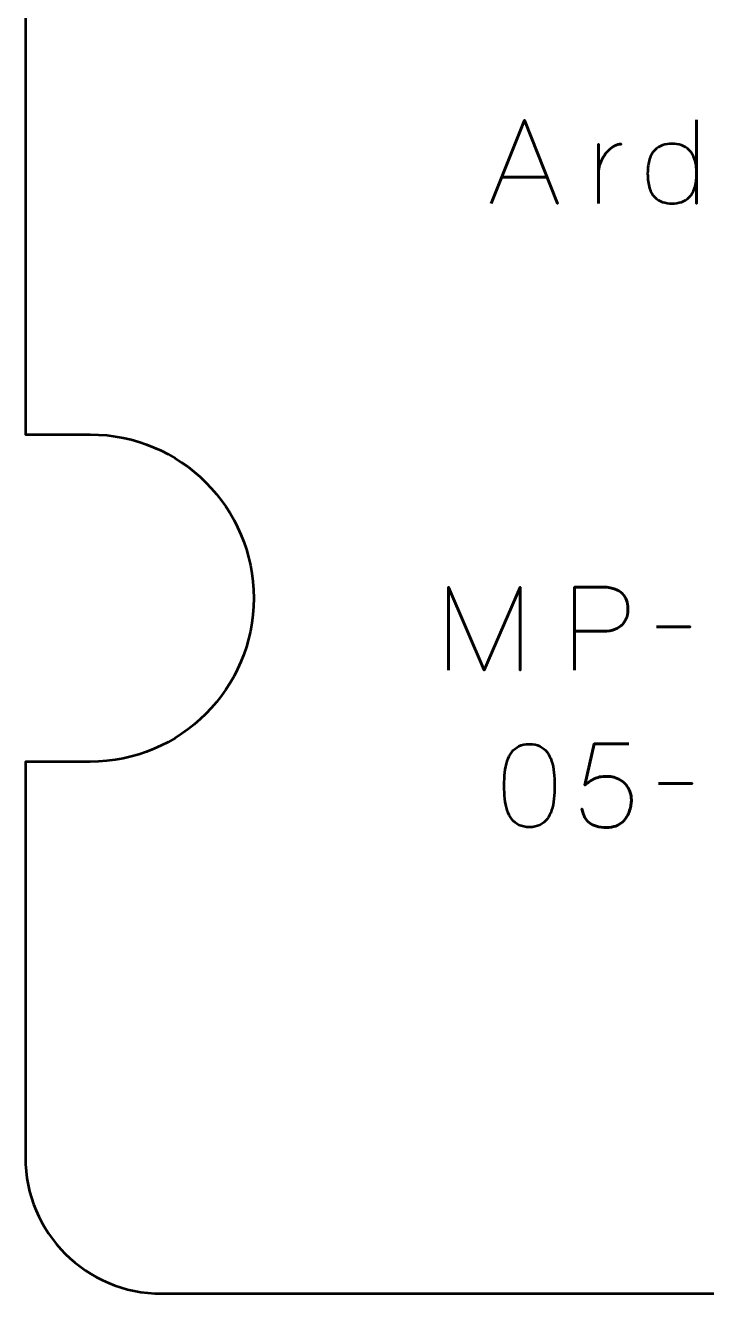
# Model space of a CAD drawing. Header units: centimetres. Extents: x -13.2 to -1.8, y -9.5 to -0.2.
# Drawn here: x -7.15 to -4.652, y -9.5 to -4.85 of the extents above; entities that cross this region are included whole.
import ezdxf

# ---------------------------------------------------------------- set-up
doc = ezdxf.new("R2010")
doc.units = ezdxf.units.CM
doc.header["$MEASUREMENT"] = 0
doc.layers.add('Layer 1', color=7, linetype='Continuous')

msp = doc.modelspace()

# ---------------------------------------------------------------- linework, layer by layer
at = {"layer": 'Layer 1', "lineweight": 53}
msp.add_open_spline([(-7.15003, -8.99995), (-7.15003, -8.99995), (-7.15003, -7.55), (-7.15003, -7.55), (-7.15003, -7.55), (-7.15003, -7.55), (-6.91251, -7.55), (-6.91251, -7.55), (-6.91251, -7.55), (-6.58119, -7.55), (-6.31251, -7.28131), (-6.31251, -6.95), (-6.31251, -6.95), (-6.31251, -6.61869), (-6.58119, -6.35), (-6.91251, -6.35), (-6.91251, -6.35), (-6.91251, -6.35), (-7.15003, -6.35), (-7.15003, -6.35), (-7.15003, -6.35), (-7.15003, -6.35), (-7.15003, -0.70005), (-7.15003, -0.70005), (-7.15003, -0.70005), (-7.15003, -0.42305), (-6.92694, -0.19995), (-6.64994, -0.19995), (-6.64994, -0.19995), (-6.64994, -0.19995), (-2.35008, -0.19995), (-2.35008, -0.19995), (-2.35008, -0.19995), (-2.07294, -0.19995), (-1.84998, -0.42305), (-1.84998, -0.70005), (-1.84998, -0.70005), (-1.84998, -0.70005), (-1.84998, -0.84998), (-1.84998, -0.84998), (-1.84998, -0.84998), (-1.84998, -0.84998), (-2.19998, -0.84998), (-2.19998, -0.84998), (-2.19998, -0.84998), (-2.19998, -0.84998), (-2.19998, -0.70005), (-2.19998, -0.70005), (-2.19998, -0.70005), (-2.19998, -0.70005), (-2.2401, -0.70005), (-2.2401, -0.70005), (-2.2401, -0.70005), (-2.26644, -0.65448), (-2.30442, -0.61649), (-2.34999, -0.59013), (-2.34999, -0.59013), (-2.34999, -0.59013), (-2.34999, -0.55005), (-2.34999, -0.55005), (-2.34999, -0.55005), (-2.34999, -0.55005), (-2.49369, -0.55005), (-2.49369, -0.55005), (-2.49369, -0.55005), (-2.49369, -0.55005), (-2.5, -0.54998), (-2.5, -0.54998), (-2.5, -0.54998), (-2.5, -0.54998), (-2.50631, -0.55005), (-2.50631, -0.55005), (-2.50631, -0.55005), (-2.50631, -0.55005), (-2.64999, -0.55005), (-2.64999, -0.55005), (-2.64999, -0.55005), (-2.64999, -0.55005), (-2.64999, -0.59014), (-2.64999, -0.59014), (-2.64999, -0.59014), (-2.64999, -0.59014), (-2.65451, -0.59282), (-2.65451, -0.59282), (-2.65451, -0.59282), (-2.65451, -0.59282), (-2.65605, -0.59374), (-2.65605, -0.59374), (-2.65605, -0.59374), (-2.65605, -0.59374), (-2.66152, -0.59716), (-2.66152, -0.59716), (-2.66152, -0.59716), (-2.66152, -0.59716), (-2.66167, -0.59726), (-2.66167, -0.59726), (-2.66167, -0.59726), (-2.66167, -0.59726), (-2.6626, -0.59786), (-2.6626, -0.59786), (-2.6626, -0.59786), (-2.6626, -0.59786), (-2.66737, -0.60101), (-2.66737, -0.60101), (-2.66737, -0.60101), (-2.66737, -0.60101), (-2.66771, -0.60123), (-2.66771, -0.60123), (-2.66771, -0.60123), (-2.66771, -0.60123), (-2.66875, -0.60194), (-2.66875, -0.60194), (-2.66875, -0.60194), (-2.66875, -0.60194), (-2.67279, -0.60474), (-2.67279, -0.60474), (-2.67279, -0.60474), (-2.67279, -0.60474), (-2.67364, -0.60534), (-2.67364, -0.60534), (-2.67364, -0.60534), (-2.67364, -0.60534), (-2.67479, -0.60617), (-2.67479, -0.60617), (-2.67479, -0.60617), (-2.67479, -0.60617), (-2.67876, -0.60907), (-2.67876, -0.60907), (-2.67876, -0.60907), (-2.67876, -0.60907), (-2.67947, -0.6096), (-2.67947, -0.6096), (-2.67947, -0.6096), (-2.67947, -0.6096), (-2.67963, -0.60972), (-2.67963, -0.60972), (-2.67963, -0.60972), (-2.67963, -0.60972), (-2.68514, -0.61394), (-2.68514, -0.61394), (-2.68514, -0.61394), (-2.68514, -0.61394), (-2.68528, -0.61405), (-2.68528, -0.61405), (-2.68528, -0.61405), (-2.68528, -0.61405), (-2.69036, -0.61814), (-2.69036, -0.61814), (-2.69036, -0.61814), (-2.69036, -0.61814), (-2.6908, -0.6185), (-2.6908, -0.6185), (-2.6908, -0.6185), (-2.6908, -0.6185), (-2.69097, -0.61864), (-2.69097, -0.61864), (-2.69097, -0.61864), (-2.69097, -0.61864), (-2.69599, -0.62288), (-2.69599, -0.62288), (-2.69599, -0.62288), (-2.69599, -0.62288), (-2.69631, -0.62315), (-2.69631, -0.62315), (-2.69631, -0.62315), (-2.69631, -0.62315), (-2.69678, -0.62356), (-2.69678, -0.62356), (-2.69678, -0.62356), (-2.69678, -0.62356), (-2.7015, -0.62775), (-2.7015, -0.62775), (-2.7015, -0.62775), (-2.7015, -0.62775), (-2.70169, -0.62793), (-2.70169, -0.62793), (-2.70169, -0.62793), (-2.70344, -0.62951), (-2.70517, -0.63113), (-2.70688, -0.63276), (-2.70688, -0.63276), (-2.70688, -0.63276), (-2.70696, -0.63284), (-2.70696, -0.63284), (-2.70696, -0.63284), (-2.70696, -0.63284), (-2.71211, -0.63787), (-2.71211, -0.63787), (-2.71211, -0.63787), (-2.71211, -0.63787), (-2.71214, -0.63789), (-2.71214, -0.63789), (-2.71214, -0.63789), (-2.71383, -0.63958), (-2.71549, -0.64129), (-2.71714, -0.64302), (-2.71714, -0.64302), (-2.71714, -0.64302), (-2.71728, -0.64316), (-2.71728, -0.64316), (-2.71728, -0.64316), (-2.72053, -0.64657), (-2.72371, -0.65006), (-2.7268, -0.65363), (-2.7268, -0.65363), (-2.7268, -0.65363), (-2.72683, -0.65367), (-2.72683, -0.65367), (-2.72683, -0.65367), (-2.72683, -0.65367), (-2.72716, -0.65405), (-2.72716, -0.65405), (-2.72716, -0.65405), (-2.73945, -0.66828), (-2.75042, -0.68368), (-2.75989, -0.70005), (-2.75989, -0.70005), (-2.75989, -0.70005), (-2.79999, -0.70005), (-2.79999, -0.70005), (-2.79999, -0.70005), (-2.79999, -0.70005), (-2.79999, -0.84843), (-2.79999, -0.84843), (-2.79999, -0.84843), (-2.79999, -0.84843), (-2.80001, -0.84998), (-2.80001, -0.84998), (-2.80001, -0.84998), (-2.80001, -0.84998), (-2.8, -0.85075), (-2.8, -0.85075), (-2.8, -0.85075), (-2.8, -0.85075), (-2.8, -1.28878), (-2.8, -1.28878), (-2.8, -1.28878), (-3.02646, -1.37459), (-3.18751, -1.59351), (-3.18751, -1.85), (-3.18751, -1.85), (-3.18751, -2.18131), (-2.91883, -2.45), (-2.58751, -2.45), (-2.58751, -2.45), (-2.58751, -2.45), (-1.84998, -2.45), (-1.84998, -2.45), (-1.84998, -2.45), (-1.84998, -2.45), (-1.84998, -6.4615), (-1.84998, -6.4615), (-1.84998, -6.4615), (-1.84998, -6.4615), (-2.03301, -6.4615), (-2.03301, -6.4615), (-2.03301, -6.4615), (-2.36433, -6.4615), (-2.63301, -6.73019), (-2.63301, -7.0615), (-2.63301, -7.0615), (-2.63301, -7.39281), (-2.36433, -7.6615), (-2.03301, -7.6615), (-2.03301, -7.6615), (-2.03301, -7.6615), (-1.84998, -7.6615), (-1.84998, -7.6615), (-1.84998, -7.6615), (-1.84998, -7.6615), (-1.84998, -8.99995), (-1.84998, -8.99995), (-1.84998, -8.99995), (-1.84998, -9.27695), (-2.07294, -9.50005), (-2.35008, -9.50005), (-2.35008, -9.50005), (-2.35008, -9.50005), (-6.64994, -9.50005), (-6.64994, -9.50005), (-6.64994, -9.50005), (-6.92694, -9.50005), (-7.15003, -9.27695), (-7.15003, -8.99995)], degree=3, knots=[0, 0, 0, 0, 0.0140845, 0.0140845, 0.0140845, 0.0140845, 0.028169, 0.028169, 0.028169, 0.028169, 0.0422535, 0.0422535, 0.0422535, 0.0422535, 0.056338, 0.056338, 0.056338, 0.056338, 0.0704225, 0.0704225, 0.0704225, 0.0704225, 0.084507, 0.084507, 0.084507, 0.084507, 0.0985915, 0.0985915, 0.0985915, 0.0985915, 0.1126761, 0.1126761, 0.1126761, 0.1126761, 0.1267606, 0.1267606, 0.1267606, 0.1267606, 0.1408451, 0.1408451, 0.1408451, 0.1408451, 0.1549296, 0.1549296, 0.1549296, 0.1549296, 0.1690141, 0.1690141, 0.1690141, 0.1690141, 0.1830986, 0.1830986, 0.1830986, 0.1830986, 0.1971831, 0.1971831, 0.1971831, 0.1971831, 0.2112676, 0.2112676, 0.2112676, 0.2112676, 0.2253521, 0.2253521, 0.2253521, 0.2253521, 0.2394366, 0.2394366, 0.2394366, 0.2394366, 0.2535211, 0.2535211, 0.2535211, 0.2535211, 0.2676056, 0.2676056, 0.2676056, 0.2676056, 0.2816901, 0.2816901, 0.2816901, 0.2816901, 0.2957746, 0.2957746, 0.2957746, 0.2957746, 0.3098592, 0.3098592, 0.3098592, 0.3098592, 0.3239437, 0.3239437, 0.3239437, 0.3239437, 0.3380282, 0.3380282, 0.3380282, 0.3380282, 0.3521127, 0.3521127, 0.3521127, 0.3521127, 0.3661972, 0.3661972, 0.3661972, 0.3661972, 0.3802817, 0.3802817, 0.3802817, 0.3802817, 0.3943662, 0.3943662, 0.3943662, 0.3943662, 0.4084507, 0.4084507, 0.4084507, 0.4084507, 0.4225352, 0.4225352, 0.4225352, 0.4225352, 0.4366197, 0.4366197, 0.4366197, 0.4366197, 0.4507042, 0.4507042, 0.4507042, 0.4507042, 0.4647887, 0.4647887, 0.4647887, 0.4647887, 0.4788732, 0.4788732, 0.4788732, 0.4788732, 0.4929577, 0.4929577, 0.4929577, 0.4929577, 0.5070423, 0.5070423, 0.5070423, 0.5070423, 0.5211268, 0.5211268, 0.5211268, 0.5211268, 0.5352113, 0.5352113, 0.5352113, 0.5352113, 0.5492958, 0.5492958, 0.5492958, 0.5492958, 0.5633803, 0.5633803, 0.5633803, 0.5633803, 0.5774648, 0.5774648, 0.5774648, 0.5774648, 0.5915493, 0.5915493, 0.5915493, 0.5915493, 0.6056338, 0.6056338, 0.6056338, 0.6056338, 0.6197183, 0.6197183, 0.6197183, 0.6197183, 0.6338028, 0.6338028, 0.6338028, 0.6338028, 0.6478873, 0.6478873, 0.6478873, 0.6478873, 0.6619718, 0.6619718, 0.6619718, 0.6619718, 0.6760563, 0.6760563, 0.6760563, 0.6760563, 0.6901408, 0.6901408, 0.6901408, 0.6901408, 0.7042254, 0.7042254, 0.7042254, 0.7042254, 0.7183099, 0.7183099, 0.7183099, 0.7183099, 0.7323944, 0.7323944, 0.7323944, 0.7323944, 0.7464789, 0.7464789, 0.7464789, 0.7464789, 0.7605634, 0.7605634, 0.7605634, 0.7605634, 0.7746479, 0.7746479, 0.7746479, 0.7746479, 0.7887324, 0.7887324, 0.7887324, 0.7887324, 0.8028169, 0.8028169, 0.8028169, 0.8028169, 0.8169014, 0.8169014, 0.8169014, 0.8169014, 0.8309859, 0.8309859, 0.8309859, 0.8309859, 0.8450704, 0.8450704, 0.8450704, 0.8450704, 0.8591549, 0.8591549, 0.8591549, 0.8591549, 0.8732394, 0.8732394, 0.8732394, 0.8732394, 0.8873239, 0.8873239, 0.8873239, 0.8873239, 0.9014085, 0.9014085, 0.9014085, 0.9014085, 0.915493, 0.915493, 0.915493, 0.915493, 0.9295775, 0.9295775, 0.9295775, 0.9295775, 0.943662, 0.943662, 0.943662, 0.943662, 0.9577465, 0.9577465, 0.9577465, 0.9577465, 0.971831, 0.971831, 0.971831, 0.971831, 0.9859155, 0.9859155, 0.9859155, 0.9859155, 1, 1, 1, 1], dxfattribs=at)
at = {"layer": 'Layer 1', "color": 5, "lineweight": 53}
for points, knots in [([(-5.44171, -5.50286), (-5.44171, -5.50286), (-5.32064, -5.19764), (-5.32064, -5.19764), (-5.32064, -5.19764), (-5.32064, -5.19764), (-5.19914, -5.50286), (-5.19914, -5.50286), (-5.19914, -5.50286), (-5.19914, -5.50286), (-5.32064, -5.19764), (-5.32064, -5.19764), (-5.32064, -5.19764), (-5.32064, -5.19764), (-5.44171, -5.50286), (-5.44171, -5.50286)], [0, 0, 0, 0, 0.25, 0.25, 0.25, 0.25, 0.5, 0.5, 0.5, 0.5, 0.75, 0.75, 0.75, 0.75, 1, 1, 1, 1]), ([(-4.68903, -5.19679), (-4.68903, -5.19679), (-4.68903, -5.50286), (-4.68903, -5.50286), (-4.68903, -5.50286), (-4.68903, -5.50286), (-4.68903, -5.19679), (-4.68903, -5.19679)], [0, 0, 0, 0, 0.5, 0.5, 0.5, 0.5, 1, 1, 1, 1]), ([(-5.04886, -5.39195), (-5.04907, -5.38214), (-5.04759, -5.37219), (-5.04449, -5.36217), (-5.04449, -5.36217), (-5.04138, -5.35215), (-5.03708, -5.34256), (-5.03157, -5.33339), (-5.03157, -5.33339), (-5.026, -5.32421), (-5.01965, -5.3161), (-5.01245, -5.3089), (-5.01245, -5.3089), (-5.00533, -5.30171), (-4.99771, -5.29606), (-4.98974, -5.2919), (-4.98974, -5.2919), (-4.98176, -5.28774), (-4.97386, -5.28569), (-4.96589, -5.28569), (-4.96589, -5.28569), (-4.97386, -5.28569), (-4.98176, -5.28774), (-4.98974, -5.2919), (-4.98974, -5.2919), (-4.99771, -5.29606), (-5.00533, -5.30171), (-5.01245, -5.3089), (-5.01245, -5.3089), (-5.01965, -5.3161), (-5.026, -5.32421), (-5.03157, -5.33339), (-5.03157, -5.33339), (-5.03708, -5.34256), (-5.04138, -5.35215), (-5.04449, -5.36217), (-5.04449, -5.36217), (-5.04759, -5.37219), (-5.04907, -5.38214), (-5.04886, -5.39195)], [0, 0, 0, 0, 0.1, 0.1, 0.1, 0.1, 0.2, 0.2, 0.2, 0.2, 0.3, 0.3, 0.3, 0.3, 0.4, 0.4, 0.4, 0.4, 0.5, 0.5, 0.5, 0.5, 0.6, 0.6, 0.6, 0.6, 0.7, 0.7, 0.7, 0.7, 0.8, 0.8, 0.8, 0.8, 0.9, 0.9, 0.9, 0.9, 1, 1, 1, 1]), ([(-5.04886, -5.50286), (-5.04886, -5.50286), (-5.04886, -5.28569), (-5.04886, -5.28569), (-5.04886, -5.28569), (-5.04886, -5.28569), (-5.04886, -5.50286), (-5.04886, -5.50286)], [0, 0, 0, 0, 0.5, 0.5, 0.5, 0.5, 1, 1, 1, 1]), ([(-4.7792, -5.28442), (-4.76685, -5.28435), (-4.75528, -5.28604), (-4.74448, -5.28957), (-4.74448, -5.28957), (-4.73369, -5.2931), (-4.72416, -5.29903), (-4.71591, -5.30728), (-4.71591, -5.30728), (-4.70765, -5.31554), (-4.70123, -5.32675), (-4.69658, -5.34087), (-4.69658, -5.34087), (-4.69192, -5.35498), (-4.68952, -5.37254), (-4.68945, -5.39364), (-4.68945, -5.39364), (-4.68952, -5.41474), (-4.69192, -5.4323), (-4.69658, -5.44642), (-4.69658, -5.44642), (-4.70123, -5.46053), (-4.70765, -5.47175), (-4.71591, -5.48), (-4.71591, -5.48), (-4.72416, -5.48826), (-4.73369, -5.49418), (-4.74448, -5.49771), (-4.74448, -5.49771), (-4.75528, -5.50124), (-4.76685, -5.50293), (-4.7792, -5.50286), (-4.7792, -5.50286), (-4.79154, -5.50293), (-4.80312, -5.50124), (-4.81384, -5.49771), (-4.81384, -5.49771), (-4.82464, -5.49418), (-4.83409, -5.48826), (-4.84227, -5.48), (-4.84227, -5.48), (-4.85046, -5.47175), (-4.85688, -5.46053), (-4.86146, -5.44642), (-4.86146, -5.44642), (-4.86612, -5.4323), (-4.86845, -5.41474), (-4.86852, -5.39364), (-4.86852, -5.39364), (-4.86845, -5.37254), (-4.86612, -5.35498), (-4.86146, -5.34087), (-4.86146, -5.34087), (-4.85688, -5.32675), (-4.85046, -5.31554), (-4.84227, -5.30728), (-4.84227, -5.30728), (-4.83409, -5.29903), (-4.82464, -5.2931), (-4.81384, -5.28957), (-4.81384, -5.28957), (-4.80312, -5.28604), (-4.79154, -5.28435), (-4.7792, -5.28442)], [0, 0, 0, 0, 0.0625, 0.0625, 0.0625, 0.0625, 0.125, 0.125, 0.125, 0.125, 0.1875, 0.1875, 0.1875, 0.1875, 0.25, 0.25, 0.25, 0.25, 0.3125, 0.3125, 0.3125, 0.3125, 0.375, 0.375, 0.375, 0.375, 0.4375, 0.4375, 0.4375, 0.4375, 0.5, 0.5, 0.5, 0.5, 0.5625, 0.5625, 0.5625, 0.5625, 0.625, 0.625, 0.625, 0.625, 0.6875, 0.6875, 0.6875, 0.6875, 0.75, 0.75, 0.75, 0.75, 0.8125, 0.8125, 0.8125, 0.8125, 0.875, 0.875, 0.875, 0.875, 0.9375, 0.9375, 0.9375, 0.9375, 1, 1, 1, 1]), ([(-4.7792, -5.28442), (-4.76685, -5.28435), (-4.75528, -5.28604), (-4.74448, -5.28957), (-4.74448, -5.28957), (-4.73369, -5.2931), (-4.72416, -5.29903), (-4.71591, -5.30728), (-4.71591, -5.30728), (-4.70765, -5.31554), (-4.70123, -5.32675), (-4.69658, -5.34087), (-4.69658, -5.34087), (-4.69192, -5.35498), (-4.68952, -5.37254), (-4.68945, -5.39364), (-4.68945, -5.39364), (-4.68952, -5.41474), (-4.69192, -5.4323), (-4.69658, -5.44642), (-4.69658, -5.44642), (-4.70123, -5.46053), (-4.70765, -5.47175), (-4.71591, -5.48), (-4.71591, -5.48), (-4.72416, -5.48826), (-4.73369, -5.49418), (-4.74448, -5.49771), (-4.74448, -5.49771), (-4.75528, -5.50124), (-4.76685, -5.50293), (-4.7792, -5.50286), (-4.7792, -5.50286), (-4.79154, -5.50293), (-4.80312, -5.50124), (-4.81384, -5.49771), (-4.81384, -5.49771), (-4.82464, -5.49418), (-4.83409, -5.48826), (-4.84227, -5.48), (-4.84227, -5.48), (-4.85046, -5.47175), (-4.85688, -5.46053), (-4.86146, -5.44642), (-4.86146, -5.44642), (-4.86612, -5.4323), (-4.86845, -5.41474), (-4.86852, -5.39364), (-4.86852, -5.39364), (-4.86845, -5.37254), (-4.86612, -5.35498), (-4.86146, -5.34087), (-4.86146, -5.34087), (-4.85688, -5.32675), (-4.85046, -5.31554), (-4.84227, -5.30728), (-4.84227, -5.30728), (-4.83409, -5.29903), (-4.82464, -5.2931), (-4.81384, -5.28957), (-4.81384, -5.28957), (-4.80312, -5.28604), (-4.79154, -5.28435), (-4.7792, -5.28442)], [0, 0, 0, 0, 0.0625, 0.0625, 0.0625, 0.0625, 0.125, 0.125, 0.125, 0.125, 0.1875, 0.1875, 0.1875, 0.1875, 0.25, 0.25, 0.25, 0.25, 0.3125, 0.3125, 0.3125, 0.3125, 0.375, 0.375, 0.375, 0.375, 0.4375, 0.4375, 0.4375, 0.4375, 0.5, 0.5, 0.5, 0.5, 0.5625, 0.5625, 0.5625, 0.5625, 0.625, 0.625, 0.625, 0.625, 0.6875, 0.6875, 0.6875, 0.6875, 0.75, 0.75, 0.75, 0.75, 0.8125, 0.8125, 0.8125, 0.8125, 0.875, 0.875, 0.875, 0.875, 0.9375, 0.9375, 0.9375, 0.9375, 1, 1, 1, 1]), ([(-5.40361, -5.40676), (-5.40361, -5.40676), (-5.23767, -5.40676), (-5.23767, -5.40676), (-5.23767, -5.40676), (-5.23767, -5.40676), (-5.40361, -5.40676), (-5.40361, -5.40676)], [0, 0, 0, 0, 0.5, 0.5, 0.5, 0.5, 1, 1, 1, 1]), ([(-5.59899, -7.21453), (-5.59899, -7.21453), (-5.59899, -6.90931), (-5.59899, -6.90931), (-5.59899, -6.90931), (-5.59899, -6.90931), (-5.46776, -7.21453), (-5.46776, -7.21453), (-5.46776, -7.21453), (-5.46776, -7.21453), (-5.3361, -6.90931), (-5.3361, -6.90931), (-5.3361, -6.90931), (-5.3361, -6.90931), (-5.3361, -7.21453), (-5.3361, -7.21453), (-5.3361, -7.21453), (-5.3361, -7.21453), (-5.3361, -6.90931), (-5.3361, -6.90931), (-5.3361, -6.90931), (-5.3361, -6.90931), (-5.46776, -7.21453), (-5.46776, -7.21453), (-5.46776, -7.21453), (-5.46776, -7.21453), (-5.59899, -6.90931), (-5.59899, -6.90931), (-5.59899, -6.90931), (-5.59899, -6.90931), (-5.59899, -7.21453), (-5.59899, -7.21453)], [0, 0, 0, 0, 0.125, 0.125, 0.125, 0.125, 0.25, 0.25, 0.25, 0.25, 0.375, 0.375, 0.375, 0.375, 0.5, 0.5, 0.5, 0.5, 0.625, 0.625, 0.625, 0.625, 0.75, 0.75, 0.75, 0.75, 0.875, 0.875, 0.875, 0.875, 1, 1, 1, 1]), ([(-5.13629, -7.21453), (-5.13629, -7.21453), (-5.13629, -6.90931), (-5.13629, -6.90931), (-5.13629, -6.90931), (-5.13629, -6.90931), (-5.03892, -6.90931), (-5.03892, -6.90931), (-5.03892, -6.90931), (-5.01945, -6.90938), (-5.00344, -6.91157), (-4.99081, -6.9158), (-4.99081, -6.9158), (-4.97825, -6.91996), (-4.96837, -6.92575), (-4.96124, -6.93309), (-4.96124, -6.93309), (-4.95412, -6.94035), (-4.94904, -6.94868), (-4.94593, -6.95806), (-4.94593, -6.95806), (-4.9429, -6.96745), (-4.94114, -6.97725), (-4.94071, -6.98763), (-4.94071, -6.98763), (-4.94022, -6.998), (-4.94142, -7.00816), (-4.94424, -7.01803), (-4.94424, -7.01803), (-4.94713, -7.02791), (-4.952, -7.03687), (-4.95899, -7.04492), (-4.95899, -7.04492), (-4.9659, -7.05296), (-4.97528, -7.05938), (-4.98707, -7.06411), (-4.98707, -7.06411), (-4.99885, -7.0689), (-5.01345, -7.0713), (-5.03088, -7.07144), (-5.03088, -7.07144), (-5.03088, -7.07144), (-5.13629, -7.07144), (-5.13629, -7.07144), (-5.13629, -7.07144), (-5.13629, -7.07144), (-5.03088, -7.07144), (-5.03088, -7.07144), (-5.03088, -7.07144), (-5.01381, -7.0713), (-4.99934, -7.0689), (-4.98763, -7.06411), (-4.98763, -7.06411), (-4.97585, -7.05938), (-4.96646, -7.05296), (-4.95941, -7.04492), (-4.95941, -7.04492), (-4.95242, -7.03687), (-4.94741, -7.02791), (-4.94445, -7.01803), (-4.94445, -7.01803), (-4.94149, -7.00816), (-4.94022, -6.998), (-4.94071, -6.98763), (-4.94071, -6.98763), (-4.94114, -6.97725), (-4.9429, -6.96745), (-4.94607, -6.95806), (-4.94607, -6.95806), (-4.94918, -6.94868), (-4.9544, -6.94035), (-4.96153, -6.93309), (-4.96153, -6.93309), (-4.96872, -6.92575), (-4.9786, -6.91996), (-4.99116, -6.9158), (-4.99116, -6.9158), (-5.00379, -6.91157), (-5.01966, -6.90938), (-5.03892, -6.90931), (-5.03892, -6.90931), (-5.03892, -6.90931), (-5.13629, -6.90931), (-5.13629, -6.90931), (-5.13629, -6.90931), (-5.13629, -6.90931), (-5.13629, -7.21453), (-5.13629, -7.21453)], [0, 0, 0, 0, 0.0454545, 0.0454545, 0.0454545, 0.0454545, 0.0909091, 0.0909091, 0.0909091, 0.0909091, 0.1363636, 0.1363636, 0.1363636, 0.1363636, 0.1818182, 0.1818182, 0.1818182, 0.1818182, 0.2272727, 0.2272727, 0.2272727, 0.2272727, 0.2727273, 0.2727273, 0.2727273, 0.2727273, 0.3181818, 0.3181818, 0.3181818, 0.3181818, 0.3636364, 0.3636364, 0.3636364, 0.3636364, 0.4090909, 0.4090909, 0.4090909, 0.4090909, 0.4545455, 0.4545455, 0.4545455, 0.4545455, 0.5, 0.5, 0.5, 0.5, 0.5454545, 0.5454545, 0.5454545, 0.5454545, 0.5909091, 0.5909091, 0.5909091, 0.5909091, 0.6363636, 0.6363636, 0.6363636, 0.6363636, 0.6818182, 0.6818182, 0.6818182, 0.6818182, 0.7272727, 0.7272727, 0.7272727, 0.7272727, 0.7727273, 0.7727273, 0.7727273, 0.7727273, 0.8181818, 0.8181818, 0.8181818, 0.8181818, 0.8636364, 0.8636364, 0.8636364, 0.8636364, 0.9090909, 0.9090909, 0.9090909, 0.9090909, 0.9545455, 0.9545455, 0.9545455, 0.9545455, 1, 1, 1, 1]), ([(-4.83573, -7.05493), (-4.83573, -7.05493), (-4.71254, -7.05493), (-4.71254, -7.05493), (-4.71254, -7.05493), (-4.71254, -7.05493), (-4.83573, -7.05493), (-4.83573, -7.05493)], [0, 0, 0, 0, 0.5, 0.5, 0.5, 0.5, 1, 1, 1, 1]), ([(-5.30201, -7.78984), (-5.2872, -7.78977), (-5.27443, -7.78716), (-5.26377, -7.78208), (-5.26377, -7.78208), (-5.25319, -7.777), (-5.24437, -7.76973), (-5.23732, -7.76049), (-5.23732, -7.76049), (-5.23033, -7.75118), (-5.22483, -7.74017), (-5.22074, -7.72747), (-5.22074, -7.72747), (-5.21671, -7.71477), (-5.21382, -7.70087), (-5.2122, -7.68563), (-5.2122, -7.68563), (-5.2105, -7.67039), (-5.20966, -7.65437), (-5.20973, -7.63744), (-5.20973, -7.63744), (-5.20966, -7.62058), (-5.2105, -7.60456), (-5.2122, -7.58939), (-5.2122, -7.58939), (-5.21382, -7.57422), (-5.21671, -7.56025), (-5.22074, -7.54755), (-5.22074, -7.54755), (-5.22483, -7.53492), (-5.23033, -7.52392), (-5.23732, -7.51453), (-5.23732, -7.51453), (-5.24437, -7.50522), (-5.25319, -7.49795), (-5.26377, -7.49287), (-5.26377, -7.49287), (-5.27443, -7.48772), (-5.2872, -7.48511), (-5.30201, -7.48504), (-5.30201, -7.48504), (-5.31683, -7.48511), (-5.3296, -7.48772), (-5.34026, -7.49287), (-5.34026, -7.49287), (-5.35084, -7.49795), (-5.35966, -7.50522), (-5.36671, -7.51453), (-5.36671, -7.51453), (-5.3737, -7.52392), (-5.3792, -7.53492), (-5.38329, -7.54755), (-5.38329, -7.54755), (-5.38732, -7.56025), (-5.39021, -7.57422), (-5.39183, -7.58939), (-5.39183, -7.58939), (-5.39352, -7.60456), (-5.39437, -7.62058), (-5.3943, -7.63744), (-5.3943, -7.63744), (-5.39437, -7.65437), (-5.39352, -7.67039), (-5.39183, -7.68563), (-5.39183, -7.68563), (-5.39021, -7.70087), (-5.38732, -7.71477), (-5.38329, -7.72747), (-5.38329, -7.72747), (-5.3792, -7.74017), (-5.3737, -7.75118), (-5.36671, -7.76049), (-5.36671, -7.76049), (-5.35966, -7.76973), (-5.35084, -7.777), (-5.34026, -7.78208), (-5.34026, -7.78208), (-5.3296, -7.78716), (-5.31683, -7.78977), (-5.30201, -7.78984)], [0, 0, 0, 0, 0.05, 0.05, 0.05, 0.05, 0.1, 0.1, 0.1, 0.1, 0.15, 0.15, 0.15, 0.15, 0.2, 0.2, 0.2, 0.2, 0.25, 0.25, 0.25, 0.25, 0.3, 0.3, 0.3, 0.3, 0.35, 0.35, 0.35, 0.35, 0.4, 0.4, 0.4, 0.4, 0.45, 0.45, 0.45, 0.45, 0.5, 0.5, 0.5, 0.5, 0.55, 0.55, 0.55, 0.55, 0.6, 0.6, 0.6, 0.6, 0.65, 0.65, 0.65, 0.65, 0.7, 0.7, 0.7, 0.7, 0.75, 0.75, 0.75, 0.75, 0.8, 0.8, 0.8, 0.8, 0.85, 0.85, 0.85, 0.85, 0.9, 0.9, 0.9, 0.9, 0.95, 0.95, 0.95, 0.95, 1, 1, 1, 1]), ([(-5.30201, -7.78984), (-5.2872, -7.78977), (-5.27443, -7.78716), (-5.26377, -7.78208), (-5.26377, -7.78208), (-5.25319, -7.777), (-5.24437, -7.76973), (-5.23732, -7.76049), (-5.23732, -7.76049), (-5.23033, -7.75118), (-5.22483, -7.74017), (-5.22074, -7.72747), (-5.22074, -7.72747), (-5.21671, -7.71477), (-5.21382, -7.70087), (-5.2122, -7.68563), (-5.2122, -7.68563), (-5.2105, -7.67039), (-5.20966, -7.65437), (-5.20973, -7.63744), (-5.20973, -7.63744), (-5.20966, -7.62058), (-5.2105, -7.60456), (-5.2122, -7.58939), (-5.2122, -7.58939), (-5.21382, -7.57422), (-5.21671, -7.56025), (-5.22074, -7.54755), (-5.22074, -7.54755), (-5.22483, -7.53492), (-5.23033, -7.52392), (-5.23732, -7.51453), (-5.23732, -7.51453), (-5.24437, -7.50522), (-5.25319, -7.49795), (-5.26377, -7.49287), (-5.26377, -7.49287), (-5.27443, -7.48772), (-5.2872, -7.48511), (-5.30201, -7.48504), (-5.30201, -7.48504), (-5.31683, -7.48511), (-5.3296, -7.48772), (-5.34026, -7.49287), (-5.34026, -7.49287), (-5.35084, -7.49795), (-5.35966, -7.50522), (-5.36671, -7.51453), (-5.36671, -7.51453), (-5.3737, -7.52392), (-5.3792, -7.53492), (-5.38329, -7.54755), (-5.38329, -7.54755), (-5.38732, -7.56025), (-5.39021, -7.57422), (-5.39183, -7.58939), (-5.39183, -7.58939), (-5.39352, -7.60456), (-5.39437, -7.62058), (-5.3943, -7.63744), (-5.3943, -7.63744), (-5.39437, -7.65437), (-5.39352, -7.67039), (-5.39183, -7.68563), (-5.39183, -7.68563), (-5.39021, -7.70087), (-5.38732, -7.71477), (-5.38329, -7.72747), (-5.38329, -7.72747), (-5.3792, -7.74017), (-5.3737, -7.75118), (-5.36671, -7.76049), (-5.36671, -7.76049), (-5.35966, -7.76973), (-5.35084, -7.777), (-5.34026, -7.78208), (-5.34026, -7.78208), (-5.3296, -7.78716), (-5.31683, -7.78977), (-5.30201, -7.78984)], [0, 0, 0, 0, 0.05, 0.05, 0.05, 0.05, 0.1, 0.1, 0.1, 0.1, 0.15, 0.15, 0.15, 0.15, 0.2, 0.2, 0.2, 0.2, 0.25, 0.25, 0.25, 0.25, 0.3, 0.3, 0.3, 0.3, 0.35, 0.35, 0.35, 0.35, 0.4, 0.4, 0.4, 0.4, 0.45, 0.45, 0.45, 0.45, 0.5, 0.5, 0.5, 0.5, 0.55, 0.55, 0.55, 0.55, 0.6, 0.6, 0.6, 0.6, 0.65, 0.65, 0.65, 0.65, 0.7, 0.7, 0.7, 0.7, 0.75, 0.75, 0.75, 0.75, 0.8, 0.8, 0.8, 0.8, 0.85, 0.85, 0.85, 0.85, 0.9, 0.9, 0.9, 0.9, 0.95, 0.95, 0.95, 0.95, 1, 1, 1, 1]), ([(-4.93795, -7.48462), (-4.93795, -7.48462), (-5.06495, -7.48462), (-5.06495, -7.48462), (-5.06495, -7.48462), (-5.06495, -7.48462), (-5.09882, -7.63617), (-5.09882, -7.63617), (-5.09882, -7.63617), (-5.09289, -7.63109), (-5.08725, -7.62651), (-5.08181, -7.62248), (-5.08181, -7.62248), (-5.07645, -7.61846), (-5.07081, -7.61508), (-5.06481, -7.61225), (-5.06481, -7.61225), (-5.05888, -7.60943), (-5.05211, -7.60731), (-5.04449, -7.60583), (-5.04449, -7.60583), (-5.03694, -7.60435), (-5.02791, -7.60357), (-5.01754, -7.60357), (-5.01754, -7.60357), (-5.00907, -7.60357), (-5.0006, -7.6047), (-4.99214, -7.60703), (-4.99214, -7.60703), (-4.98367, -7.60929), (-4.97563, -7.61275), (-4.96801, -7.61733), (-4.96801, -7.61733), (-4.96032, -7.62199), (-4.95354, -7.62778), (-4.94762, -7.63476), (-4.94762, -7.63476), (-4.94162, -7.64175), (-4.93689, -7.64993), (-4.93351, -7.65931), (-4.93351, -7.65931), (-4.93005, -7.6687), (-4.92829, -7.67935), (-4.92822, -7.6912), (-4.92822, -7.6912), (-4.92814, -7.69558), (-4.92864, -7.70108), (-4.92963, -7.70757), (-4.92963, -7.70757), (-4.93054, -7.71406), (-4.93224, -7.72112), (-4.93464, -7.7286), (-4.93464, -7.7286), (-4.93703, -7.73608), (-4.94042, -7.74349), (-4.94472, -7.75082), (-4.94472, -7.75082), (-4.94903, -7.75816), (-4.95453, -7.76486), (-4.96116, -7.77093), (-4.96116, -7.77093), (-4.9678, -7.777), (-4.97584, -7.78187), (-4.98522, -7.78554), (-4.98522, -7.78554), (-4.99468, -7.78913), (-5.00576, -7.79104), (-5.01838, -7.79111), (-5.01838, -7.79111), (-5.03348, -7.79104), (-5.04618, -7.78942), (-5.05648, -7.78638), (-5.05648, -7.78638), (-5.06679, -7.78328), (-5.07518, -7.77926), (-5.08167, -7.77418), (-5.08167, -7.77418), (-5.08823, -7.7691), (-5.09331, -7.76352), (-5.09698, -7.75746), (-5.09698, -7.75746), (-5.10065, -7.75139), (-5.1034, -7.74532), (-5.10524, -7.73925), (-5.10524, -7.73925), (-5.10707, -7.73318), (-5.10848, -7.72761), (-5.1094, -7.72253), (-5.1094, -7.72253), (-5.10848, -7.72761), (-5.10707, -7.73318), (-5.10524, -7.73925), (-5.10524, -7.73925), (-5.1034, -7.74532), (-5.10065, -7.75139), (-5.09698, -7.75746), (-5.09698, -7.75746), (-5.09331, -7.76352), (-5.08823, -7.7691), (-5.08167, -7.77418), (-5.08167, -7.77418), (-5.07518, -7.77926), (-5.06679, -7.78328), (-5.05648, -7.78638), (-5.05648, -7.78638), (-5.04618, -7.78942), (-5.03348, -7.79104), (-5.01838, -7.79111), (-5.01838, -7.79111), (-5.00576, -7.79104), (-4.99468, -7.78913), (-4.98522, -7.78554), (-4.98522, -7.78554), (-4.97584, -7.78187), (-4.9678, -7.777), (-4.96116, -7.77093), (-4.96116, -7.77093), (-4.95453, -7.76486), (-4.94903, -7.75816), (-4.94472, -7.75082), (-4.94472, -7.75082), (-4.94042, -7.74349), (-4.93703, -7.73608), (-4.93464, -7.7286), (-4.93464, -7.7286), (-4.93224, -7.72112), (-4.93054, -7.71406), (-4.92963, -7.70757), (-4.92963, -7.70757), (-4.92864, -7.70108), (-4.92814, -7.69558), (-4.92822, -7.6912), (-4.92822, -7.6912), (-4.92829, -7.67935), (-4.93005, -7.6687), (-4.93351, -7.65931), (-4.93351, -7.65931), (-4.93689, -7.64993), (-4.94162, -7.64175), (-4.94762, -7.63476), (-4.94762, -7.63476), (-4.95354, -7.62778), (-4.96032, -7.62199), (-4.96801, -7.61733), (-4.96801, -7.61733), (-4.97563, -7.61275), (-4.98367, -7.60929), (-4.99214, -7.60703), (-4.99214, -7.60703), (-5.0006, -7.6047), (-5.00907, -7.60357), (-5.01754, -7.60357), (-5.01754, -7.60357), (-5.02791, -7.60357), (-5.03694, -7.60435), (-5.04449, -7.60583), (-5.04449, -7.60583), (-5.05211, -7.60731), (-5.05888, -7.60943), (-5.06481, -7.61225), (-5.06481, -7.61225), (-5.07081, -7.61508), (-5.07645, -7.61846), (-5.08181, -7.62248), (-5.08181, -7.62248), (-5.08725, -7.62651), (-5.09289, -7.63109), (-5.09882, -7.63617), (-5.09882, -7.63617), (-5.09882, -7.63617), (-5.06495, -7.48462), (-5.06495, -7.48462), (-5.06495, -7.48462), (-5.06495, -7.48462), (-4.93795, -7.48462), (-4.93795, -7.48462)], [0, 0, 0, 0, 0.0227273, 0.0227273, 0.0227273, 0.0227273, 0.0454545, 0.0454545, 0.0454545, 0.0454545, 0.0681818, 0.0681818, 0.0681818, 0.0681818, 0.0909091, 0.0909091, 0.0909091, 0.0909091, 0.1136364, 0.1136364, 0.1136364, 0.1136364, 0.1363636, 0.1363636, 0.1363636, 0.1363636, 0.1590909, 0.1590909, 0.1590909, 0.1590909, 0.1818182, 0.1818182, 0.1818182, 0.1818182, 0.2045455, 0.2045455, 0.2045455, 0.2045455, 0.2272727, 0.2272727, 0.2272727, 0.2272727, 0.25, 0.25, 0.25, 0.25, 0.2727273, 0.2727273, 0.2727273, 0.2727273, 0.2954545, 0.2954545, 0.2954545, 0.2954545, 0.3181818, 0.3181818, 0.3181818, 0.3181818, 0.3409091, 0.3409091, 0.3409091, 0.3409091, 0.3636364, 0.3636364, 0.3636364, 0.3636364, 0.3863636, 0.3863636, 0.3863636, 0.3863636, 0.4090909, 0.4090909, 0.4090909, 0.4090909, 0.4318182, 0.4318182, 0.4318182, 0.4318182, 0.4545455, 0.4545455, 0.4545455, 0.4545455, 0.4772727, 0.4772727, 0.4772727, 0.4772727, 0.5, 0.5, 0.5, 0.5, 0.5227273, 0.5227273, 0.5227273, 0.5227273, 0.5454545, 0.5454545, 0.5454545, 0.5454545, 0.5681818, 0.5681818, 0.5681818, 0.5681818, 0.5909091, 0.5909091, 0.5909091, 0.5909091, 0.6136364, 0.6136364, 0.6136364, 0.6136364, 0.6363636, 0.6363636, 0.6363636, 0.6363636, 0.6590909, 0.6590909, 0.6590909, 0.6590909, 0.6818182, 0.6818182, 0.6818182, 0.6818182, 0.7045455, 0.7045455, 0.7045455, 0.7045455, 0.7272727, 0.7272727, 0.7272727, 0.7272727, 0.75, 0.75, 0.75, 0.75, 0.7727273, 0.7727273, 0.7727273, 0.7727273, 0.7954545, 0.7954545, 0.7954545, 0.7954545, 0.8181818, 0.8181818, 0.8181818, 0.8181818, 0.8409091, 0.8409091, 0.8409091, 0.8409091, 0.8636364, 0.8636364, 0.8636364, 0.8636364, 0.8863636, 0.8863636, 0.8863636, 0.8863636, 0.9090909, 0.9090909, 0.9090909, 0.9090909, 0.9318182, 0.9318182, 0.9318182, 0.9318182, 0.9545455, 0.9545455, 0.9545455, 0.9545455, 0.9772727, 0.9772727, 0.9772727, 0.9772727, 1, 1, 1, 1]), ([(-4.82831, -7.63024), (-4.82831, -7.63024), (-4.70512, -7.63024), (-4.70512, -7.63024), (-4.70512, -7.63024), (-4.70512, -7.63024), (-4.82831, -7.63024), (-4.82831, -7.63024)], [0, 0, 0, 0, 0.5, 0.5, 0.5, 0.5, 1, 1, 1, 1])]:
    msp.add_open_spline(points, degree=3, knots=knots, dxfattribs=at)

doc.saveas('drawing.dxf')
